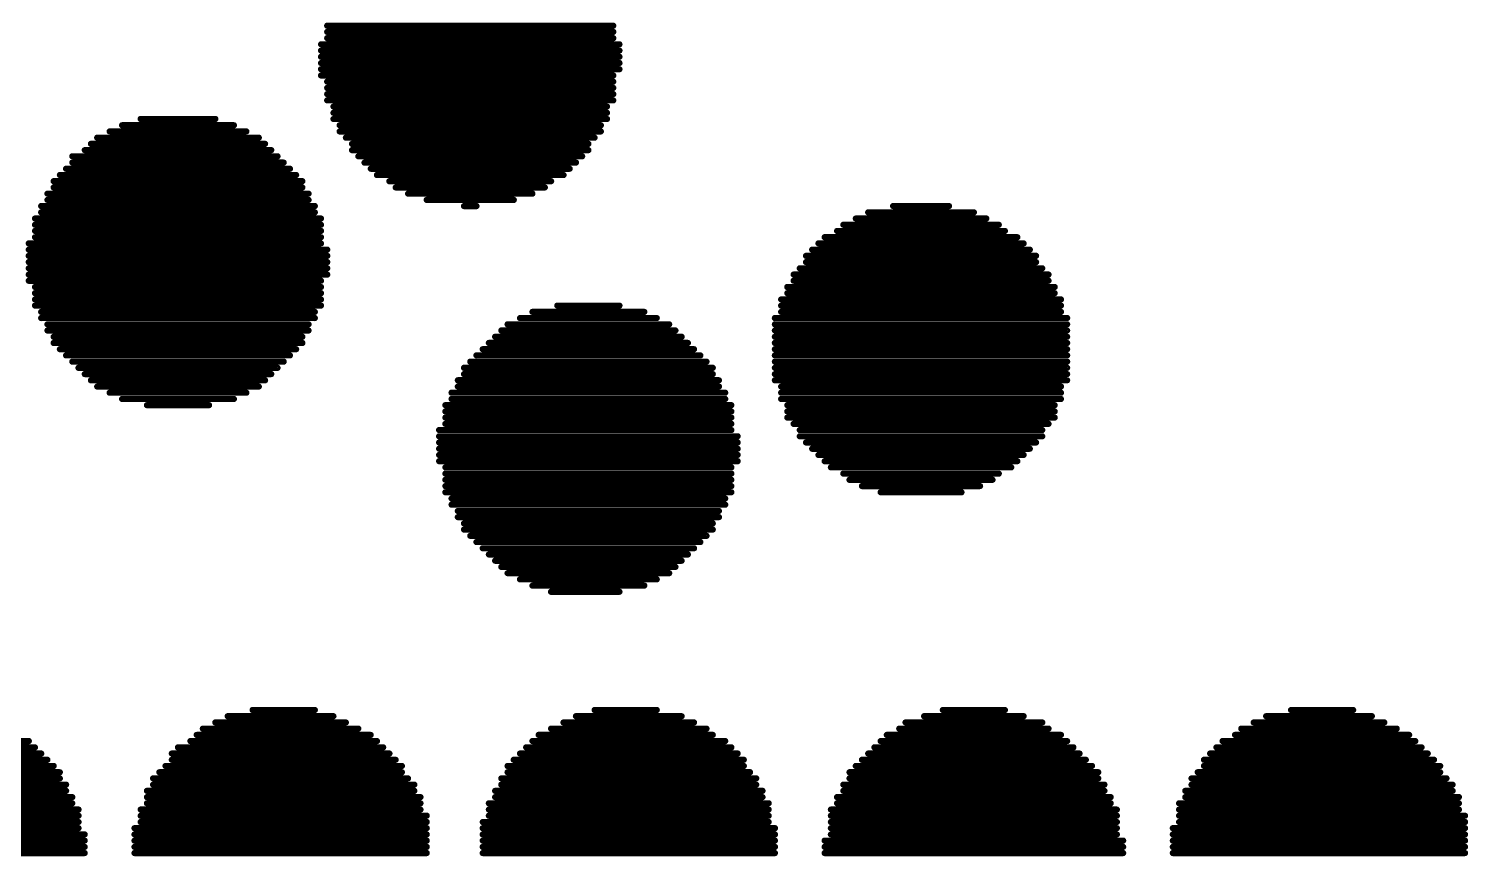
# Model space of a CAD drawing. Header units: millimetres. Extents: x 45 to 209, y 90 to 189.
# Drawn here: x 138.579 to 140.049, y 97.197 to 98.042 of the extents above; entities that cross this region are included whole.
import ezdxf

# ---------------------------------------------------------------- set-up
doc = ezdxf.new("R2010")
doc.units = ezdxf.units.MM
doc.layers.add('TopOverlay', color=2, linetype='Continuous')

# ---------------------------------------------------------------- blocks, each defined once
blk = doc.blocks.new('5394DE47_A0E8_4329_8464_7791B7C19310_63')
at = {"layer": 'TopOverlay', "const_width": 0.00635}
for points in [[(5.1641, 3.8896), (5.4562, 3.8896)], [(5.1641, 3.8833), (5.4562, 3.8833)], [(5.1577, 3.8706), (5.4625, 3.8706)], [(5.1577, 3.8642), (5.4625, 3.8642)], [(5.1641, 3.8769), (5.4562, 3.8769)], [(5.1577, 3.8579), (5.4625, 3.8579)], [(5.1577, 3.8515), (5.4625, 3.8515)], [(5.1577, 3.8452), (5.4625, 3.8452)], [(5.1577, 3.8388), (5.4562, 3.8388)], [(5.1641, 3.8325), (5.4562, 3.8325)], [(5.1641, 3.8261), (5.4562, 3.8261)], [(5.1641, 3.8198), (5.4562, 3.8198)], [(5.1641, 3.8134), (5.4562, 3.8134)], [(5.1704, 3.8071), (5.4498, 3.8071)], [(4.9736, 3.7944), (5.0498, 3.7944)], [(5.1704, 3.8007), (5.4498, 3.8007)], [(5.1704, 3.7944), (5.4498, 3.7944)], [(4.9291, 3.7753), (5.0942, 3.7753)], [(4.9418, 3.7817), (5.0815, 3.7817)], [(4.9545, 3.788), (5.0688, 3.788)], [(5.1768, 3.788), (5.4435, 3.788)], [(5.1768, 3.7817), (5.4435, 3.7817)], [(5.1831, 3.7753), (5.4371, 3.7753)], [(4.9164, 3.7626), (5.1069, 3.7626)], [(4.9228, 3.769), (5.1006, 3.769)], [(5.1895, 3.769), (5.4308, 3.769)], [(5.1895, 3.7626), (5.4308, 3.7626)], [(4.9037, 3.7563), (5.1133, 3.7563)], [(4.9037, 3.7499), (5.1196, 3.7499)], [(5.1958, 3.7563), (5.4244, 3.7563)], [(5.2022, 3.7499), (5.4181, 3.7499)], [(4.8847, 3.7309), (5.1387, 3.7309)], [(4.891, 3.7372), (5.1323, 3.7372)], [(4.8974, 3.7436), (5.126, 3.7436)], [(5.2085, 3.7436), (5.4117, 3.7436)], [(5.2149, 3.7372), (5.4054, 3.7372)], [(5.2276, 3.7309), (5.3927, 3.7309)], [(4.8783, 3.7182), (5.145, 3.7182)], [(4.8847, 3.7245), (5.1387, 3.7245)], [(5.2339, 3.7245), (5.3863, 3.7245)], [(5.2466, 3.7182), (5.3736, 3.7182)], [(4.872, 3.7055), (5.1514, 3.7055)], [(4.8783, 3.7118), (5.145, 3.7118)], [(5.2657, 3.7118), (5.3546, 3.7118)], [(5.3038, 3.7055), (5.3165, 3.7055)], [(5.7419, 3.7055), (5.7991, 3.7055)], [(4.8656, 3.6928), (5.1577, 3.6928)], [(4.872, 3.6991), (5.1514, 3.6991)], [(5.7038, 3.6928), (5.8372, 3.6928)], [(5.7165, 3.6991), (5.8245, 3.6991)], [(4.8656, 3.6864), (5.1577, 3.6864)], [(4.8656, 3.6801), (5.1577, 3.6801)], [(4.8656, 3.6737), (5.1577, 3.6737)], [(5.6721, 3.6737), (5.8689, 3.6737)], [(5.6848, 3.6801), (5.8562, 3.6801)], [(5.6911, 3.6864), (5.8499, 3.6864)], [(4.8593, 3.6674), (5.1577, 3.6674)], [(4.8593, 3.661), (5.1641, 3.661)], [(5.6594, 3.661), (5.8816, 3.661)], [(5.6657, 3.6674), (5.8753, 3.6674)], [(4.8593, 3.6547), (5.1641, 3.6547)], [(4.8593, 3.6483), (5.1641, 3.6483)], [(5.653, 3.6547), (5.888, 3.6547)], [(5.653, 3.6483), (5.888, 3.6483)], [(4.8593, 3.642), (5.1641, 3.642)], [(4.8593, 3.6356), (5.1641, 3.6356)], [(4.8593, 3.6293), (5.1577, 3.6293)], [(5.6403, 3.6356), (5.9007, 3.6356)], [(5.6403, 3.6293), (5.9007, 3.6293)], [(5.6467, 3.642), (5.8943, 3.642)], [(4.8656, 3.6229), (5.1577, 3.6229)], [(4.8656, 3.6166), (5.1577, 3.6166)], [(5.634, 3.6229), (5.907, 3.6229)], [(5.634, 3.6166), (5.907, 3.6166)], [(4.8656, 3.6102), (5.1577, 3.6102)], [(4.8656, 3.6039), (5.1577, 3.6039)], [(5.399, 3.6039), (5.4625, 3.6039)], [(5.6276, 3.6102), (5.9134, 3.6102)], [(5.6276, 3.6039), (5.9134, 3.6039)], [(4.872, 3.5975), (5.1514, 3.5975)], [(4.872, 3.5912), (5.1514, 3.5912)], [(4.8783, 3.5848), (5.145, 3.5848)], [(5.3482, 3.5848), (5.5133, 3.5848)], [(5.3609, 3.5912), (5.5006, 3.5912)], [(5.3736, 3.5975), (5.4879, 3.5975)], [(5.6213, 3.5912), (5.9197, 3.5912)], [(5.6213, 3.5848), (5.9197, 3.5848)], [(5.6276, 3.5975), (5.9134, 3.5975)], [(4.8783, 3.5785), (5.145, 3.5785)], [(4.8847, 3.5721), (5.1387, 3.5721)], [(5.3355, 3.5721), (5.526, 3.5721)], [(5.3419, 3.5785), (5.5197, 3.5785)], [(5.6213, 3.5785), (5.9197, 3.5785)], [(5.6213, 3.5721), (5.9197, 3.5721)], [(4.8847, 3.5658), (5.1387, 3.5658)], [(4.891, 3.5594), (5.1323, 3.5594)], [(5.3228, 3.5594), (5.5387, 3.5594)], [(5.3292, 3.5658), (5.5324, 3.5658)], [(5.6213, 3.5658), (5.9197, 3.5658)], [(5.6213, 3.5594), (5.9197, 3.5594)], [(4.8974, 3.5531), (5.126, 3.5531)], [(4.9037, 3.5467), (5.1196, 3.5467)], [(4.9101, 3.5404), (5.1133, 3.5404)], [(5.3038, 3.5404), (5.5578, 3.5404)], [(5.3101, 3.5467), (5.5514, 3.5467)], [(5.3165, 3.5531), (5.5451, 3.5531)], [(5.6213, 3.5531), (5.9197, 3.5531)], [(5.6213, 3.5467), (5.9197, 3.5467)], [(5.6213, 3.5404), (5.9197, 3.5404)], [(4.9164, 3.534), (5.1069, 3.534)], [(4.9228, 3.5277), (5.1006, 3.5277)], [(5.2974, 3.5277), (5.5641, 3.5277)], [(5.3038, 3.534), (5.5578, 3.534)], [(5.6213, 3.534), (5.9197, 3.534)], [(5.6213, 3.5277), (5.9197, 3.5277)], [(4.9291, 3.5213), (5.0942, 3.5213)], [(4.9418, 3.515), (5.0815, 3.515)], [(5.2911, 3.515), (5.5705, 3.515)], [(5.2974, 3.5213), (5.5641, 3.5213)], [(5.6276, 3.5213), (5.9134, 3.5213)], [(5.6276, 3.515), (5.9134, 3.515)], [(4.9545, 3.5086), (5.0688, 3.5086)], [(4.9799, 3.5023), (5.0434, 3.5023)], [(5.2847, 3.5023), (5.5768, 3.5023)], [(5.2847, 3.4959), (5.5768, 3.4959)], [(5.2911, 3.5086), (5.5705, 3.5086)], [(5.6276, 3.5086), (5.9134, 3.5086)], [(5.634, 3.5023), (5.907, 3.5023)], [(5.634, 3.4959), (5.907, 3.4959)], [(5.2847, 3.4896), (5.5768, 3.4896)], [(5.2847, 3.4832), (5.5768, 3.4832)], [(5.634, 3.4896), (5.907, 3.4896)], [(5.6403, 3.4832), (5.9007, 3.4832)], [(5.2784, 3.4769), (5.5768, 3.4769)], [(5.2784, 3.4705), (5.5832, 3.4705)], [(5.6467, 3.4769), (5.8943, 3.4769)], [(5.6467, 3.4705), (5.8943, 3.4705)], [(5.2784, 3.4642), (5.5832, 3.4642)], [(5.2784, 3.4578), (5.5832, 3.4578)], [(5.2784, 3.4515), (5.5832, 3.4515)], [(5.653, 3.4642), (5.888, 3.4642)], [(5.6594, 3.4578), (5.8816, 3.4578)], [(5.6657, 3.4515), (5.8753, 3.4515)], [(5.2784, 3.4451), (5.5832, 3.4451)], [(5.2847, 3.4388), (5.5768, 3.4388)], [(5.6721, 3.4451), (5.8689, 3.4451)], [(5.6784, 3.4388), (5.8626, 3.4388)], [(5.2847, 3.4324), (5.5768, 3.4324)], [(5.2847, 3.4261), (5.5768, 3.4261)], [(5.6911, 3.4324), (5.8499, 3.4324)], [(5.6975, 3.4261), (5.8435, 3.4261)], [(5.2847, 3.4197), (5.5768, 3.4197)], [(5.2847, 3.4134), (5.5768, 3.4134)], [(5.7102, 3.4197), (5.8308, 3.4197)], [(5.7292, 3.4134), (5.8118, 3.4134)], [(5.2911, 3.407), (5.5705, 3.407)], [(5.2911, 3.4007), (5.5705, 3.4007)], [(5.2974, 3.3943), (5.5641, 3.3943)], [(5.2974, 3.388), (5.5641, 3.388)], [(5.3038, 3.3816), (5.5578, 3.3816)], [(5.3038, 3.3753), (5.5578, 3.3753)], [(5.3101, 3.3689), (5.5514, 3.3689)], [(5.3165, 3.3626), (5.5451, 3.3626)], [(5.3228, 3.3562), (5.5387, 3.3562)], [(5.3292, 3.3499), (5.5324, 3.3499)], [(5.3355, 3.3435), (5.526, 3.3435)], [(5.3419, 3.3372), (5.5197, 3.3372)], [(5.3482, 3.3308), (5.5133, 3.3308)], [(5.3609, 3.3245), (5.5006, 3.3245)], [(5.3736, 3.3181), (5.4879, 3.3181)], [(5.3927, 3.3118), (5.4625, 3.3118)], [(5.0879, 3.1911), (5.1514, 3.1911)], [(5.4371, 3.1911), (5.5006, 3.1911)], [(5.7927, 3.1911), (5.8562, 3.1911)], [(6.1483, 3.1911), (6.2118, 3.1911)], [(5.0498, 3.1784), (5.1831, 3.1784)], [(5.0625, 3.1848), (5.1704, 3.1848)], [(5.4054, 3.1784), (5.5387, 3.1784)], [(5.4181, 3.1848), (5.526, 3.1848)], [(5.7546, 3.1784), (5.8943, 3.1784)], [(5.7737, 3.1848), (5.8753, 3.1848)], [(6.1102, 3.1784), (6.2436, 3.1784)], [(6.1229, 3.1848), (6.2309, 3.1848)], [(4.6688, 3.1594), (4.8593, 3.1594)], [(5.0244, 3.1594), (5.2149, 3.1594)], [(5.0307, 3.1657), (5.2085, 3.1657)], [(5.0371, 3.1721), (5.1958, 3.1721)], [(5.3736, 3.1594), (5.5705, 3.1594)], [(5.38, 3.1657), (5.5578, 3.1657)], [(5.3927, 3.1721), (5.5514, 3.1721)], [(5.7292, 3.1594), (5.9197, 3.1594)], [(5.7356, 3.1657), (5.9134, 3.1657)], [(5.7483, 3.1721), (5.9007, 3.1721)], [(6.0785, 3.1594), (6.2753, 3.1594)], [(6.0912, 3.1657), (6.269, 3.1657)], [(6.0975, 3.1721), (6.2563, 3.1721)], [(4.6561, 3.1467), (4.872, 3.1467)], [(4.6624, 3.153), (4.8656, 3.153)], [(5.0053, 3.1467), (5.2276, 3.1467)], [(5.0117, 3.153), (5.2212, 3.153)], [(5.3609, 3.1467), (5.5832, 3.1467)], [(5.3673, 3.153), (5.5768, 3.153)], [(5.7165, 3.1467), (5.9324, 3.1467)], [(5.7229, 3.153), (5.9261, 3.153)], [(6.0658, 3.1467), (6.288, 3.1467)], [(6.0721, 3.153), (6.2817, 3.153)], [(4.6434, 3.134), (4.8847, 3.134)], [(4.6497, 3.1403), (4.8783, 3.1403)], [(4.999, 3.134), (5.2403, 3.134)], [(5.0053, 3.1403), (5.2339, 3.1403)], [(5.3482, 3.134), (5.5895, 3.134)], [(5.3546, 3.1403), (5.5895, 3.1403)], [(5.7038, 3.134), (5.9451, 3.134)], [(5.7102, 3.1403), (5.9388, 3.1403)], [(6.0594, 3.1403), (6.2944, 3.1403)], [(6.0594, 3.134), (6.3007, 3.134)], [(4.6307, 3.1149), (4.8974, 3.1149)], [(4.637, 3.1276), (4.891, 3.1276)], [(4.637, 3.1213), (4.891, 3.1213)], [(4.9863, 3.1213), (5.2466, 3.1213)], [(4.9863, 3.1149), (5.253, 3.1149)], [(4.9926, 3.1276), (5.2403, 3.1276)], [(5.3419, 3.1213), (5.6022, 3.1213)], [(5.3419, 3.1149), (5.6022, 3.1149)], [(5.3482, 3.1276), (5.5959, 3.1276)], [(5.6911, 3.1149), (5.9578, 3.1149)], [(5.6975, 3.1276), (5.9515, 3.1276)], [(5.6975, 3.1213), (5.9515, 3.1213)], [(6.0467, 3.1213), (6.3071, 3.1213)], [(6.0467, 3.1149), (6.3134, 3.1149)], [(6.0531, 3.1276), (6.3007, 3.1276)], [(4.6243, 3.1022), (4.9037, 3.1022)], [(4.6307, 3.1086), (4.8974, 3.1086)], [(4.9799, 3.1086), (5.253, 3.1086)], [(4.9799, 3.1022), (5.2593, 3.1022)], [(5.3355, 3.1086), (5.6086, 3.1086)], [(5.3355, 3.1022), (5.6086, 3.1022)], [(5.6848, 3.1022), (5.9642, 3.1022)], [(5.6911, 3.1086), (5.9578, 3.1086)], [(6.0404, 3.1086), (6.3134, 3.1086)], [(6.0404, 3.1022), (6.3198, 3.1022)], [(4.6243, 3.0959), (4.9037, 3.0959)], [(4.6243, 3.0895), (4.9101, 3.0895)], [(4.9736, 3.0895), (5.2593, 3.0895)], [(4.9799, 3.0959), (5.2593, 3.0959)], [(5.3292, 3.0959), (5.6149, 3.0959)], [(5.3292, 3.0895), (5.6149, 3.0895)], [(5.6784, 3.0895), (5.9705, 3.0895)], [(5.6848, 3.0959), (5.9642, 3.0959)], [(6.034, 3.0959), (6.3198, 3.0959)], [(6.034, 3.0895), (6.3198, 3.0895)], [(4.618, 3.0832), (4.9101, 3.0832)], [(4.618, 3.0768), (4.9101, 3.0768)], [(4.618, 3.0705), (4.9101, 3.0705)], [(4.9672, 3.0705), (5.2657, 3.0705)], [(4.9736, 3.0832), (5.2657, 3.0832)], [(4.9736, 3.0768), (5.2657, 3.0768)], [(5.3228, 3.0768), (5.6149, 3.0768)], [(5.3228, 3.0705), (5.6213, 3.0705)], [(5.3292, 3.0832), (5.6149, 3.0832)], [(5.6784, 3.0832), (5.9705, 3.0832)], [(5.6784, 3.0768), (5.9705, 3.0768)], [(5.6784, 3.0705), (5.9705, 3.0705)], [(6.0277, 3.0705), (6.3261, 3.0705)], [(6.034, 3.0832), (6.3261, 3.0832)], [(6.034, 3.0768), (6.3261, 3.0768)], [(4.618, 3.0641), (4.9164, 3.0641)], [(4.618, 3.0578), (4.9164, 3.0578)], [(4.9672, 3.0641), (5.2657, 3.0641)], [(4.9672, 3.0578), (5.2657, 3.0578)], [(5.3228, 3.0641), (5.6213, 3.0641)], [(5.3228, 3.0578), (5.6213, 3.0578)], [(5.6721, 3.0578), (5.9769, 3.0578)], [(5.6784, 3.0641), (5.9705, 3.0641)], [(6.0277, 3.0641), (6.3261, 3.0641)], [(6.0277, 3.0578), (6.3261, 3.0578)], [(4.6116, 3.0514), (4.9164, 3.0514)], [(4.6116, 3.0451), (4.9164, 3.0451)], [(4.9672, 3.0514), (5.2657, 3.0514)], [(4.9672, 3.0451), (5.2657, 3.0451)], [(5.3228, 3.0514), (5.6213, 3.0514)], [(5.3228, 3.0451), (5.6213, 3.0451)], [(5.6721, 3.0514), (5.9769, 3.0514)], [(5.6721, 3.0451), (5.9769, 3.0451)], [(6.0277, 3.0514), (6.3261, 3.0514)], [(6.0277, 3.0451), (6.3261, 3.0451)]]:
    blk.add_lwpolyline(points, dxfattribs=at)
at = {"layer": 'TopOverlay', "const_width": 0.00317}
for points in [[(5.1625, 3.8896, 1), (5.1657, 3.8896, 1)], [(5.1625, 3.8833, 1), (5.1657, 3.8833, 1)], [(5.4546, 3.8896, 1), (5.4578, 3.8896, 1)], [(5.4546, 3.8833, 1), (5.4578, 3.8833, 1)], [(5.1562, 3.8706, 1), (5.1593, 3.8706, 1)], [(5.1562, 3.8642, 1), (5.1593, 3.8642, 1)], [(5.1625, 3.8769, 1), (5.1657, 3.8769, 1)], [(5.4546, 3.8769, 1), (5.4578, 3.8769, 1)], [(5.461, 3.8706, 1), (5.4641, 3.8706, 1)], [(5.461, 3.8642, 1), (5.4641, 3.8642, 1)], [(5.1562, 3.8579, 1), (5.1593, 3.8579, 1)], [(5.1562, 3.8515, 1), (5.1593, 3.8515, 1)], [(5.461, 3.8579, 1), (5.4641, 3.8579, 1)], [(5.461, 3.8515, 1), (5.4641, 3.8515, 1)], [(5.1562, 3.8452, 1), (5.1593, 3.8452, 1)], [(5.1562, 3.8388, 1), (5.1593, 3.8388, 1)], [(5.4546, 3.8388, 1), (5.4578, 3.8388, 1)], [(5.461, 3.8452, 1), (5.4641, 3.8452, 1)], [(5.1625, 3.8325, 1), (5.1657, 3.8325, 1)], [(5.1625, 3.8261, 1), (5.1657, 3.8261, 1)], [(5.1625, 3.8198, 1), (5.1657, 3.8198, 1)], [(5.4546, 3.8325, 1), (5.4578, 3.8325, 1)], [(5.4546, 3.8261, 1), (5.4578, 3.8261, 1)], [(5.4546, 3.8198, 1), (5.4578, 3.8198, 1)], [(5.1625, 3.8134, 1), (5.1657, 3.8134, 1)], [(5.1689, 3.8071, 1), (5.172, 3.8071, 1)], [(5.4483, 3.8071, 1), (5.4514, 3.8071, 1)], [(5.4546, 3.8134, 1), (5.4578, 3.8134, 1)], [(4.972, 3.7944, 1), (4.9752, 3.7944, 1)], [(5.0482, 3.7944, 1), (5.0514, 3.7944, 1)], [(5.1689, 3.8007, 1), (5.172, 3.8007, 1)], [(5.1689, 3.7944, 1), (5.172, 3.7944, 1)], [(5.4483, 3.8007, 1), (5.4514, 3.8007, 1)], [(5.4483, 3.7944, 1), (5.4514, 3.7944, 1)], [(4.9276, 3.7753, 1), (4.9307, 3.7753, 1)], [(4.9403, 3.7817, 1), (4.9434, 3.7817, 1)], [(4.953, 3.788, 1), (4.9561, 3.788, 1)], [(5.0673, 3.788, 1), (5.0704, 3.788, 1)], [(5.08, 3.7817, 1), (5.0831, 3.7817, 1)], [(5.0927, 3.7753, 1), (5.0958, 3.7753, 1)], [(5.1752, 3.788, 1), (5.1784, 3.788, 1)], [(5.1752, 3.7817, 1), (5.1784, 3.7817, 1)], [(5.1816, 3.7753, 1), (5.1847, 3.7753, 1)], [(5.4356, 3.7753, 1), (5.4387, 3.7753, 1)], [(5.4419, 3.788, 1), (5.4451, 3.788, 1)], [(5.4419, 3.7817, 1), (5.4451, 3.7817, 1)], [(4.9149, 3.7626, 1), (4.918, 3.7626, 1)], [(4.9212, 3.769, 1), (4.9244, 3.769, 1)], [(5.099, 3.769, 1), (5.1022, 3.769, 1)], [(5.1054, 3.7626, 1), (5.1085, 3.7626, 1)], [(5.1879, 3.769, 1), (5.1911, 3.769, 1)], [(5.1879, 3.7626, 1), (5.1911, 3.7626, 1)], [(5.4292, 3.769, 1), (5.4324, 3.769, 1)], [(5.4292, 3.7626, 1), (5.4324, 3.7626, 1)], [(4.9022, 3.7563, 1), (4.9053, 3.7563, 1)], [(4.9022, 3.7499, 1), (4.9053, 3.7499, 1)], [(5.1117, 3.7563, 1), (5.1149, 3.7563, 1)], [(5.1181, 3.7499, 1), (5.1212, 3.7499, 1)], [(5.1943, 3.7563, 1), (5.1974, 3.7563, 1)], [(5.2006, 3.7499, 1), (5.2038, 3.7499, 1)], [(5.4165, 3.7499, 1), (5.4197, 3.7499, 1)], [(5.4229, 3.7563, 1), (5.426, 3.7563, 1)], [(4.8831, 3.7309, 1), (4.8863, 3.7309, 1)], [(4.8895, 3.7372, 1), (4.8926, 3.7372, 1)], [(4.8958, 3.7436, 1), (4.899, 3.7436, 1)], [(5.1244, 3.7436, 1), (5.1276, 3.7436, 1)], [(5.1308, 3.7372, 1), (5.1339, 3.7372, 1)], [(5.1371, 3.7309, 1), (5.1403, 3.7309, 1)], [(5.207, 3.7436, 1), (5.2101, 3.7436, 1)], [(5.2133, 3.7372, 1), (5.2165, 3.7372, 1)], [(5.226, 3.7309, 1), (5.2292, 3.7309, 1)], [(5.3911, 3.7309, 1), (5.3943, 3.7309, 1)], [(5.4038, 3.7372, 1), (5.407, 3.7372, 1)], [(5.4102, 3.7436, 1), (5.4133, 3.7436, 1)], [(4.8768, 3.7182, 1), (4.8799, 3.7182, 1)], [(4.8831, 3.7245, 1), (4.8863, 3.7245, 1)], [(5.1371, 3.7245, 1), (5.1403, 3.7245, 1)], [(5.1435, 3.7182, 1), (5.1466, 3.7182, 1)], [(5.2324, 3.7245, 1), (5.2355, 3.7245, 1)], [(5.2451, 3.7182, 1), (5.2482, 3.7182, 1)], [(5.3721, 3.7182, 1), (5.3752, 3.7182, 1)], [(5.3848, 3.7245, 1), (5.3879, 3.7245, 1)], [(4.8704, 3.7055, 1), (4.8736, 3.7055, 1)], [(4.8768, 3.7118, 1), (4.8799, 3.7118, 1)], [(5.1435, 3.7118, 1), (5.1466, 3.7118, 1)], [(5.1498, 3.7055, 1), (5.153, 3.7055, 1)], [(5.2641, 3.7118, 1), (5.2673, 3.7118, 1)], [(5.3022, 3.7055, 1), (5.3054, 3.7055, 1)], [(5.3149, 3.7055, 1), (5.3181, 3.7055, 1)], [(5.353, 3.7118, 1), (5.3562, 3.7118, 1)], [(5.7404, 3.7055, 1), (5.7435, 3.7055, 1)], [(5.7975, 3.7055, 1), (5.8007, 3.7055, 1)], [(4.8641, 3.6928, 1), (4.8672, 3.6928, 1)], [(4.8704, 3.6991, 1), (4.8736, 3.6991, 1)], [(5.1498, 3.6991, 1), (5.153, 3.6991, 1)], [(5.1562, 3.6928, 1), (5.1593, 3.6928, 1)], [(5.7023, 3.6928, 1), (5.7054, 3.6928, 1)], [(5.715, 3.6991, 1), (5.7181, 3.6991, 1)], [(5.8229, 3.6991, 1), (5.8261, 3.6991, 1)], [(5.8356, 3.6928, 1), (5.8388, 3.6928, 1)], [(4.8641, 3.6864, 1), (4.8672, 3.6864, 1)], [(4.8641, 3.6801, 1), (4.8672, 3.6801, 1)], [(4.8641, 3.6737, 1), (4.8672, 3.6737, 1)], [(5.1562, 3.6864, 1), (5.1593, 3.6864, 1)], [(5.1562, 3.6801, 1), (5.1593, 3.6801, 1)], [(5.1562, 3.6737, 1), (5.1593, 3.6737, 1)], [(5.6705, 3.6737, 1), (5.6737, 3.6737, 1)], [(5.6832, 3.6801, 1), (5.6864, 3.6801, 1)], [(5.6896, 3.6864, 1), (5.6927, 3.6864, 1)], [(5.8483, 3.6864, 1), (5.8515, 3.6864, 1)], [(5.8547, 3.6801, 1), (5.8578, 3.6801, 1)], [(5.8674, 3.6737, 1), (5.8705, 3.6737, 1)], [(4.8577, 3.6674, 1), (4.8609, 3.6674, 1)], [(4.8577, 3.661, 1), (4.8609, 3.661, 1)], [(5.1562, 3.6674, 1), (5.1593, 3.6674, 1)], [(5.1625, 3.661, 1), (5.1657, 3.661, 1)], [(5.6578, 3.661, 1), (5.661, 3.661, 1)], [(5.6642, 3.6674, 1), (5.6673, 3.6674, 1)], [(5.8737, 3.6674, 1), (5.8769, 3.6674, 1)], [(5.8801, 3.661, 1), (5.8832, 3.661, 1)], [(4.8577, 3.6547, 1), (4.8609, 3.6547, 1)], [(4.8577, 3.6483, 1), (4.8609, 3.6483, 1)], [(5.1625, 3.6547, 1), (5.1657, 3.6547, 1)], [(5.1625, 3.6483, 1), (5.1657, 3.6483, 1)], [(5.6515, 3.6547, 1), (5.6546, 3.6547, 1)], [(5.6515, 3.6483, 1), (5.6546, 3.6483, 1)], [(5.8864, 3.6547, 1), (5.8896, 3.6547, 1)], [(5.8864, 3.6483, 1), (5.8896, 3.6483, 1)], [(4.8577, 3.642, 1), (4.8609, 3.642, 1)], [(4.8577, 3.6356, 1), (4.8609, 3.6356, 1)], [(4.8577, 3.6293, 1), (4.8609, 3.6293, 1)], [(5.1562, 3.6293, 1), (5.1593, 3.6293, 1)], [(5.1625, 3.642, 1), (5.1657, 3.642, 1)], [(5.1625, 3.6356, 1), (5.1657, 3.6356, 1)], [(5.6388, 3.6356, 1), (5.6419, 3.6356, 1)], [(5.6388, 3.6293, 1), (5.6419, 3.6293, 1)], [(5.6451, 3.642, 1), (5.6483, 3.642, 1)], [(5.8928, 3.642, 1), (5.8959, 3.642, 1)], [(5.8991, 3.6356, 1), (5.9023, 3.6356, 1)], [(5.8991, 3.6293, 1), (5.9023, 3.6293, 1)], [(4.8641, 3.6229, 1), (4.8672, 3.6229, 1)], [(4.8641, 3.6166, 1), (4.8672, 3.6166, 1)], [(5.1562, 3.6229, 1), (5.1593, 3.6229, 1)], [(5.1562, 3.6166, 1), (5.1593, 3.6166, 1)], [(5.6324, 3.6229, 1), (5.6356, 3.6229, 1)], [(5.6324, 3.6166, 1), (5.6356, 3.6166, 1)], [(5.9055, 3.6229, 1), (5.9086, 3.6229, 1)], [(5.9055, 3.6166, 1), (5.9086, 3.6166, 1)], [(4.8641, 3.6102, 1), (4.8672, 3.6102, 1)], [(4.8641, 3.6039, 1), (4.8672, 3.6039, 1)], [(5.1562, 3.6102, 1), (5.1593, 3.6102, 1)], [(5.1562, 3.6039, 1), (5.1593, 3.6039, 1)], [(5.3975, 3.6039, 1), (5.4006, 3.6039, 1)], [(5.461, 3.6039, 1), (5.4641, 3.6039, 1)], [(5.6261, 3.6102, 1), (5.6292, 3.6102, 1)], [(5.6261, 3.6039, 1), (5.6292, 3.6039, 1)], [(5.9118, 3.6102, 1), (5.915, 3.6102, 1)], [(5.9118, 3.6039, 1), (5.915, 3.6039, 1)], [(4.8704, 3.5975, 1), (4.8736, 3.5975, 1)], [(4.8704, 3.5912, 1), (4.8736, 3.5912, 1)], [(4.8768, 3.5848, 1), (4.8799, 3.5848, 1)], [(5.1435, 3.5848, 1), (5.1466, 3.5848, 1)], [(5.1498, 3.5975, 1), (5.153, 3.5975, 1)], [(5.1498, 3.5912, 1), (5.153, 3.5912, 1)], [(5.3467, 3.5848, 1), (5.3498, 3.5848, 1)], [(5.3594, 3.5912, 1), (5.3625, 3.5912, 1)], [(5.3721, 3.5975, 1), (5.3752, 3.5975, 1)], [(5.4864, 3.5975, 1), (5.4895, 3.5975, 1)], [(5.4991, 3.5912, 1), (5.5022, 3.5912, 1)], [(5.5118, 3.5848, 1), (5.5149, 3.5848, 1)], [(5.6197, 3.5912, 1), (5.6229, 3.5912, 1)], [(5.6197, 3.5848, 1), (5.6229, 3.5848, 1)], [(5.6261, 3.5975, 1), (5.6292, 3.5975, 1)], [(5.9118, 3.5975, 1), (5.915, 3.5975, 1)], [(5.9182, 3.5912, 1), (5.9213, 3.5912, 1)], [(5.9182, 3.5848, 1), (5.9213, 3.5848, 1)], [(4.8768, 3.5785, 1), (4.8799, 3.5785, 1)], [(4.8831, 3.5721, 1), (4.8863, 3.5721, 1)], [(5.1371, 3.5721, 1), (5.1403, 3.5721, 1)], [(5.1435, 3.5785, 1), (5.1466, 3.5785, 1)], [(5.334, 3.5721, 1), (5.3371, 3.5721, 1)], [(5.3403, 3.5785, 1), (5.3435, 3.5785, 1)], [(5.5181, 3.5785, 1), (5.5213, 3.5785, 1)], [(5.5245, 3.5721, 1), (5.5276, 3.5721, 1)], [(5.6197, 3.5785, 1), (5.6229, 3.5785, 1)], [(5.6197, 3.5721, 1), (5.6229, 3.5721, 1)], [(5.9182, 3.5785, 1), (5.9213, 3.5785, 1)], [(5.9182, 3.5721, 1), (5.9213, 3.5721, 1)], [(4.8831, 3.5658, 1), (4.8863, 3.5658, 1)], [(4.8895, 3.5594, 1), (4.8926, 3.5594, 1)], [(5.1308, 3.5594, 1), (5.1339, 3.5594, 1)], [(5.1371, 3.5658, 1), (5.1403, 3.5658, 1)], [(5.3213, 3.5594, 1), (5.3244, 3.5594, 1)], [(5.3276, 3.5658, 1), (5.3308, 3.5658, 1)], [(5.5308, 3.5658, 1), (5.534, 3.5658, 1)], [(5.5372, 3.5594, 1), (5.5403, 3.5594, 1)], [(5.6197, 3.5658, 1), (5.6229, 3.5658, 1)], [(5.6197, 3.5594, 1), (5.6229, 3.5594, 1)], [(5.9182, 3.5658, 1), (5.9213, 3.5658, 1)], [(5.9182, 3.5594, 1), (5.9213, 3.5594, 1)], [(4.8958, 3.5531, 1), (4.899, 3.5531, 1)], [(4.9022, 3.5467, 1), (4.9053, 3.5467, 1)], [(4.9085, 3.5404, 1), (4.9117, 3.5404, 1)], [(5.1117, 3.5404, 1), (5.1149, 3.5404, 1)], [(5.1181, 3.5467, 1), (5.1212, 3.5467, 1)], [(5.1244, 3.5531, 1), (5.1276, 3.5531, 1)], [(5.3022, 3.5404, 1), (5.3054, 3.5404, 1)], [(5.3086, 3.5467, 1), (5.3117, 3.5467, 1)], [(5.3149, 3.5531, 1), (5.3181, 3.5531, 1)], [(5.5435, 3.5531, 1), (5.5467, 3.5531, 1)], [(5.5499, 3.5467, 1), (5.553, 3.5467, 1)], [(5.5562, 3.5404, 1), (5.5594, 3.5404, 1)], [(5.6197, 3.5531, 1), (5.6229, 3.5531, 1)], [(5.6197, 3.5467, 1), (5.6229, 3.5467, 1)], [(5.6197, 3.5404, 1), (5.6229, 3.5404, 1)], [(5.9182, 3.5531, 1), (5.9213, 3.5531, 1)], [(5.9182, 3.5467, 1), (5.9213, 3.5467, 1)], [(5.9182, 3.5404, 1), (5.9213, 3.5404, 1)], [(4.9149, 3.534, 1), (4.918, 3.534, 1)], [(4.9212, 3.5277, 1), (4.9244, 3.5277, 1)], [(5.099, 3.5277, 1), (5.1022, 3.5277, 1)], [(5.1054, 3.534, 1), (5.1085, 3.534, 1)], [(5.2959, 3.5277, 1), (5.299, 3.5277, 1)], [(5.3022, 3.534, 1), (5.3054, 3.534, 1)], [(5.5562, 3.534, 1), (5.5594, 3.534, 1)], [(5.5626, 3.5277, 1), (5.5657, 3.5277, 1)], [(5.6197, 3.534, 1), (5.6229, 3.534, 1)], [(5.6197, 3.5277, 1), (5.6229, 3.5277, 1)], [(5.9182, 3.534, 1), (5.9213, 3.534, 1)], [(5.9182, 3.5277, 1), (5.9213, 3.5277, 1)], [(4.9276, 3.5213, 1), (4.9307, 3.5213, 1)], [(4.9403, 3.515, 1), (4.9434, 3.515, 1)], [(5.08, 3.515, 1), (5.0831, 3.515, 1)], [(5.0927, 3.5213, 1), (5.0958, 3.5213, 1)], [(5.2895, 3.515, 1), (5.2927, 3.515, 1)], [(5.2959, 3.5213, 1), (5.299, 3.5213, 1)], [(5.5626, 3.5213, 1), (5.5657, 3.5213, 1)], [(5.5689, 3.515, 1), (5.5721, 3.515, 1)], [(5.6261, 3.5213, 1), (5.6292, 3.5213, 1)], [(5.6261, 3.515, 1), (5.6292, 3.515, 1)], [(5.9118, 3.5213, 1), (5.915, 3.5213, 1)], [(5.9118, 3.515, 1), (5.915, 3.515, 1)], [(4.953, 3.5086, 1), (4.9561, 3.5086, 1)], [(4.9784, 3.5023, 1), (4.9815, 3.5023, 1)], [(5.0419, 3.5023, 1), (5.045, 3.5023, 1)], [(5.0673, 3.5086, 1), (5.0704, 3.5086, 1)], [(5.2832, 3.5023, 1), (5.2863, 3.5023, 1)], [(5.2832, 3.4959, 1), (5.2863, 3.4959, 1)], [(5.2895, 3.5086, 1), (5.2927, 3.5086, 1)], [(5.5689, 3.5086, 1), (5.5721, 3.5086, 1)], [(5.5753, 3.5023, 1), (5.5784, 3.5023, 1)], [(5.5753, 3.4959, 1), (5.5784, 3.4959, 1)], [(5.6261, 3.5086, 1), (5.6292, 3.5086, 1)], [(5.6324, 3.5023, 1), (5.6356, 3.5023, 1)], [(5.6324, 3.4959, 1), (5.6356, 3.4959, 1)], [(5.9055, 3.5023, 1), (5.9086, 3.5023, 1)], [(5.9055, 3.4959, 1), (5.9086, 3.4959, 1)], [(5.9118, 3.5086, 1), (5.915, 3.5086, 1)], [(5.2832, 3.4896, 1), (5.2863, 3.4896, 1)], [(5.2832, 3.4832, 1), (5.2863, 3.4832, 1)], [(5.5753, 3.4896, 1), (5.5784, 3.4896, 1)], [(5.5753, 3.4832, 1), (5.5784, 3.4832, 1)], [(5.6324, 3.4896, 1), (5.6356, 3.4896, 1)], [(5.6388, 3.4832, 1), (5.6419, 3.4832, 1)], [(5.8991, 3.4832, 1), (5.9023, 3.4832, 1)], [(5.9055, 3.4896, 1), (5.9086, 3.4896, 1)], [(5.2768, 3.4769, 1), (5.28, 3.4769, 1)], [(5.2768, 3.4705, 1), (5.28, 3.4705, 1)], [(5.5753, 3.4769, 1), (5.5784, 3.4769, 1)], [(5.5816, 3.4705, 1), (5.5848, 3.4705, 1)], [(5.6451, 3.4769, 1), (5.6483, 3.4769, 1)], [(5.6451, 3.4705, 1), (5.6483, 3.4705, 1)], [(5.8928, 3.4769, 1), (5.8959, 3.4769, 1)], [(5.8928, 3.4705, 1), (5.8959, 3.4705, 1)], [(5.2768, 3.4642, 1), (5.28, 3.4642, 1)], [(5.2768, 3.4578, 1), (5.28, 3.4578, 1)], [(5.2768, 3.4515, 1), (5.28, 3.4515, 1)], [(5.5816, 3.4642, 1), (5.5848, 3.4642, 1)], [(5.5816, 3.4578, 1), (5.5848, 3.4578, 1)], [(5.5816, 3.4515, 1), (5.5848, 3.4515, 1)], [(5.6515, 3.4642, 1), (5.6546, 3.4642, 1)], [(5.6578, 3.4578, 1), (5.661, 3.4578, 1)], [(5.6642, 3.4515, 1), (5.6673, 3.4515, 1)], [(5.8737, 3.4515, 1), (5.8769, 3.4515, 1)], [(5.8801, 3.4578, 1), (5.8832, 3.4578, 1)], [(5.8864, 3.4642, 1), (5.8896, 3.4642, 1)], [(5.2768, 3.4451, 1), (5.28, 3.4451, 1)], [(5.2832, 3.4388, 1), (5.2863, 3.4388, 1)], [(5.5753, 3.4388, 1), (5.5784, 3.4388, 1)], [(5.5816, 3.4451, 1), (5.5848, 3.4451, 1)], [(5.6705, 3.4451, 1), (5.6737, 3.4451, 1)], [(5.6769, 3.4388, 1), (5.68, 3.4388, 1)], [(5.861, 3.4388, 1), (5.8642, 3.4388, 1)], [(5.8674, 3.4451, 1), (5.8705, 3.4451, 1)], [(5.2832, 3.4324, 1), (5.2863, 3.4324, 1)], [(5.2832, 3.4261, 1), (5.2863, 3.4261, 1)], [(5.5753, 3.4324, 1), (5.5784, 3.4324, 1)], [(5.5753, 3.4261, 1), (5.5784, 3.4261, 1)], [(5.6896, 3.4324, 1), (5.6927, 3.4324, 1)], [(5.6959, 3.4261, 1), (5.6991, 3.4261, 1)], [(5.842, 3.4261, 1), (5.8451, 3.4261, 1)], [(5.8483, 3.4324, 1), (5.8515, 3.4324, 1)], [(5.2832, 3.4197, 1), (5.2863, 3.4197, 1)], [(5.2832, 3.4134, 1), (5.2863, 3.4134, 1)], [(5.5753, 3.4197, 1), (5.5784, 3.4197, 1)], [(5.5753, 3.4134, 1), (5.5784, 3.4134, 1)], [(5.7086, 3.4197, 1), (5.7118, 3.4197, 1)], [(5.7277, 3.4134, 1), (5.7308, 3.4134, 1)], [(5.8102, 3.4134, 1), (5.8134, 3.4134, 1)], [(5.8293, 3.4197, 1), (5.8324, 3.4197, 1)], [(5.2895, 3.407, 1), (5.2927, 3.407, 1)], [(5.2895, 3.4007, 1), (5.2927, 3.4007, 1)], [(5.2959, 3.3943, 1), (5.299, 3.3943, 1)], [(5.5626, 3.3943, 1), (5.5657, 3.3943, 1)], [(5.5689, 3.407, 1), (5.5721, 3.407, 1)], [(5.5689, 3.4007, 1), (5.5721, 3.4007, 1)], [(5.2959, 3.388, 1), (5.299, 3.388, 1)], [(5.3022, 3.3816, 1), (5.3054, 3.3816, 1)], [(5.5562, 3.3816, 1), (5.5594, 3.3816, 1)], [(5.5626, 3.388, 1), (5.5657, 3.388, 1)], [(5.3022, 3.3753, 1), (5.3054, 3.3753, 1)], [(5.3086, 3.3689, 1), (5.3117, 3.3689, 1)], [(5.5499, 3.3689, 1), (5.553, 3.3689, 1)], [(5.5562, 3.3753, 1), (5.5594, 3.3753, 1)], [(5.3149, 3.3626, 1), (5.3181, 3.3626, 1)], [(5.3213, 3.3562, 1), (5.3244, 3.3562, 1)], [(5.3276, 3.3499, 1), (5.3308, 3.3499, 1)], [(5.5308, 3.3499, 1), (5.534, 3.3499, 1)], [(5.5372, 3.3562, 1), (5.5403, 3.3562, 1)], [(5.5435, 3.3626, 1), (5.5467, 3.3626, 1)], [(5.334, 3.3435, 1), (5.3371, 3.3435, 1)], [(5.3403, 3.3372, 1), (5.3435, 3.3372, 1)], [(5.5181, 3.3372, 1), (5.5213, 3.3372, 1)], [(5.5245, 3.3435, 1), (5.5276, 3.3435, 1)], [(5.3467, 3.3308, 1), (5.3498, 3.3308, 1)], [(5.3594, 3.3245, 1), (5.3625, 3.3245, 1)], [(5.4991, 3.3245, 1), (5.5022, 3.3245, 1)], [(5.5118, 3.3308, 1), (5.5149, 3.3308, 1)], [(5.3721, 3.3181, 1), (5.3752, 3.3181, 1)], [(5.3911, 3.3118, 1), (5.3943, 3.3118, 1)], [(5.461, 3.3118, 1), (5.4641, 3.3118, 1)], [(5.4864, 3.3181, 1), (5.4895, 3.3181, 1)], [(5.0863, 3.1911, 1), (5.0895, 3.1911, 1)], [(5.1498, 3.1911, 1), (5.153, 3.1911, 1)], [(5.4356, 3.1911, 1), (5.4387, 3.1911, 1)], [(5.4991, 3.1911, 1), (5.5022, 3.1911, 1)], [(5.7912, 3.1911, 1), (5.7943, 3.1911, 1)], [(5.8547, 3.1911, 1), (5.8578, 3.1911, 1)], [(6.1468, 3.1911, 1), (6.1499, 3.1911, 1)], [(6.2103, 3.1911, 1), (6.2134, 3.1911, 1)], [(5.0482, 3.1784, 1), (5.0514, 3.1784, 1)], [(5.0609, 3.1848, 1), (5.0641, 3.1848, 1)], [(5.1689, 3.1848, 1), (5.172, 3.1848, 1)], [(5.1816, 3.1784, 1), (5.1847, 3.1784, 1)], [(5.4038, 3.1784, 1), (5.407, 3.1784, 1)], [(5.4165, 3.1848, 1), (5.4197, 3.1848, 1)], [(5.5245, 3.1848, 1), (5.5276, 3.1848, 1)], [(5.5372, 3.1784, 1), (5.5403, 3.1784, 1)], [(5.7531, 3.1784, 1), (5.7562, 3.1784, 1)], [(5.7721, 3.1848, 1), (5.7753, 3.1848, 1)], [(5.8737, 3.1848, 1), (5.8769, 3.1848, 1)], [(5.8928, 3.1784, 1), (5.8959, 3.1784, 1)], [(6.1087, 3.1784, 1), (6.1118, 3.1784, 1)], [(6.1214, 3.1848, 1), (6.1245, 3.1848, 1)], [(6.2293, 3.1848, 1), (6.2325, 3.1848, 1)], [(6.242, 3.1784, 1), (6.2452, 3.1784, 1)], [(4.8577, 3.1594, 1), (4.8609, 3.1594, 1)], [(5.0228, 3.1594, 1), (5.026, 3.1594, 1)], [(5.0292, 3.1657, 1), (5.0323, 3.1657, 1)], [(5.0355, 3.1721, 1), (5.0387, 3.1721, 1)], [(5.1943, 3.1721, 1), (5.1974, 3.1721, 1)], [(5.207, 3.1657, 1), (5.2101, 3.1657, 1)], [(5.2133, 3.1594, 1), (5.2165, 3.1594, 1)], [(5.3721, 3.1594, 1), (5.3752, 3.1594, 1)], [(5.3784, 3.1657, 1), (5.3816, 3.1657, 1)], [(5.3911, 3.1721, 1), (5.3943, 3.1721, 1)], [(5.5499, 3.1721, 1), (5.553, 3.1721, 1)], [(5.5562, 3.1657, 1), (5.5594, 3.1657, 1)], [(5.5689, 3.1594, 1), (5.5721, 3.1594, 1)], [(5.7277, 3.1594, 1), (5.7308, 3.1594, 1)], [(5.734, 3.1657, 1), (5.7372, 3.1657, 1)], [(5.7467, 3.1721, 1), (5.7499, 3.1721, 1)], [(5.8991, 3.1721, 1), (5.9023, 3.1721, 1)], [(5.9118, 3.1657, 1), (5.915, 3.1657, 1)], [(5.9182, 3.1594, 1), (5.9213, 3.1594, 1)], [(6.0769, 3.1594, 1), (6.0801, 3.1594, 1)], [(6.0896, 3.1657, 1), (6.0928, 3.1657, 1)], [(6.096, 3.1721, 1), (6.0991, 3.1721, 1)], [(6.2547, 3.1721, 1), (6.2579, 3.1721, 1)], [(6.2674, 3.1657, 1), (6.2706, 3.1657, 1)], [(6.2738, 3.1594, 1), (6.2769, 3.1594, 1)], [(4.8641, 3.153, 1), (4.8672, 3.153, 1)], [(4.8704, 3.1467, 1), (4.8736, 3.1467, 1)], [(5.0038, 3.1467, 1), (5.0069, 3.1467, 1)], [(5.0101, 3.153, 1), (5.0133, 3.153, 1)], [(5.2197, 3.153, 1), (5.2228, 3.153, 1)], [(5.226, 3.1467, 1), (5.2292, 3.1467, 1)], [(5.3594, 3.1467, 1), (5.3625, 3.1467, 1)], [(5.3657, 3.153, 1), (5.3689, 3.153, 1)], [(5.5753, 3.153, 1), (5.5784, 3.153, 1)], [(5.5816, 3.1467, 1), (5.5848, 3.1467, 1)], [(5.715, 3.1467, 1), (5.7181, 3.1467, 1)], [(5.7213, 3.153, 1), (5.7245, 3.153, 1)], [(5.9245, 3.153, 1), (5.9277, 3.153, 1)], [(5.9309, 3.1467, 1), (5.934, 3.1467, 1)], [(6.0642, 3.1467, 1), (6.0674, 3.1467, 1)], [(6.0706, 3.153, 1), (6.0737, 3.153, 1)], [(6.2801, 3.153, 1), (6.2833, 3.153, 1)], [(6.2865, 3.1467, 1), (6.2896, 3.1467, 1)], [(4.8768, 3.1403, 1), (4.8799, 3.1403, 1)], [(4.8831, 3.134, 1), (4.8863, 3.134, 1)], [(4.9974, 3.134, 1), (5.0006, 3.134, 1)], [(5.0038, 3.1403, 1), (5.0069, 3.1403, 1)], [(5.2324, 3.1403, 1), (5.2355, 3.1403, 1)], [(5.2387, 3.134, 1), (5.2419, 3.134, 1)], [(5.3467, 3.134, 1), (5.3498, 3.134, 1)], [(5.353, 3.1403, 1), (5.3562, 3.1403, 1)], [(5.588, 3.1403, 1), (5.5911, 3.1403, 1)], [(5.588, 3.134, 1), (5.5911, 3.134, 1)], [(5.7023, 3.134, 1), (5.7054, 3.134, 1)], [(5.7086, 3.1403, 1), (5.7118, 3.1403, 1)], [(5.9372, 3.1403, 1), (5.9404, 3.1403, 1)], [(5.9436, 3.134, 1), (5.9467, 3.134, 1)], [(6.0579, 3.1403, 1), (6.061, 3.1403, 1)], [(6.0579, 3.134, 1), (6.061, 3.134, 1)], [(6.2928, 3.1403, 1), (6.296, 3.1403, 1)], [(6.2992, 3.134, 1), (6.3023, 3.134, 1)], [(4.8895, 3.1276, 1), (4.8926, 3.1276, 1)], [(4.8895, 3.1213, 1), (4.8926, 3.1213, 1)], [(4.8958, 3.1149, 1), (4.899, 3.1149, 1)], [(4.9847, 3.1213, 1), (4.9879, 3.1213, 1)], [(4.9847, 3.1149, 1), (4.9879, 3.1149, 1)], [(4.9911, 3.1276, 1), (4.9942, 3.1276, 1)], [(5.2387, 3.1276, 1), (5.2419, 3.1276, 1)], [(5.2451, 3.1213, 1), (5.2482, 3.1213, 1)], [(5.2514, 3.1149, 1), (5.2546, 3.1149, 1)], [(5.3403, 3.1213, 1), (5.3435, 3.1213, 1)], [(5.3403, 3.1149, 1), (5.3435, 3.1149, 1)], [(5.3467, 3.1276, 1), (5.3498, 3.1276, 1)], [(5.5943, 3.1276, 1), (5.5975, 3.1276, 1)], [(5.6007, 3.1213, 1), (5.6038, 3.1213, 1)], [(5.6007, 3.1149, 1), (5.6038, 3.1149, 1)], [(5.6896, 3.1149, 1), (5.6927, 3.1149, 1)], [(5.6959, 3.1276, 1), (5.6991, 3.1276, 1)], [(5.6959, 3.1213, 1), (5.6991, 3.1213, 1)], [(5.9499, 3.1276, 1), (5.9531, 3.1276, 1)], [(5.9499, 3.1213, 1), (5.9531, 3.1213, 1)], [(5.9563, 3.1149, 1), (5.9594, 3.1149, 1)], [(6.0452, 3.1213, 1), (6.0483, 3.1213, 1)], [(6.0452, 3.1149, 1), (6.0483, 3.1149, 1)], [(6.0515, 3.1276, 1), (6.0547, 3.1276, 1)], [(6.2992, 3.1276, 1), (6.3023, 3.1276, 1)], [(6.3055, 3.1213, 1), (6.3087, 3.1213, 1)], [(6.3119, 3.1149, 1), (6.315, 3.1149, 1)], [(4.8958, 3.1086, 1), (4.899, 3.1086, 1)], [(4.9022, 3.1022, 1), (4.9053, 3.1022, 1)], [(4.9784, 3.1086, 1), (4.9815, 3.1086, 1)], [(4.9784, 3.1022, 1), (4.9815, 3.1022, 1)], [(5.2514, 3.1086, 1), (5.2546, 3.1086, 1)], [(5.2578, 3.1022, 1), (5.2609, 3.1022, 1)], [(5.334, 3.1086, 1), (5.3371, 3.1086, 1)], [(5.334, 3.1022, 1), (5.3371, 3.1022, 1)], [(5.607, 3.1086, 1), (5.6102, 3.1086, 1)], [(5.607, 3.1022, 1), (5.6102, 3.1022, 1)], [(5.6832, 3.1022, 1), (5.6864, 3.1022, 1)], [(5.6896, 3.1086, 1), (5.6927, 3.1086, 1)], [(5.9563, 3.1086, 1), (5.9594, 3.1086, 1)], [(5.9626, 3.1022, 1), (5.9658, 3.1022, 1)], [(6.0388, 3.1086, 1), (6.042, 3.1086, 1)], [(6.0388, 3.1022, 1), (6.042, 3.1022, 1)], [(6.3119, 3.1086, 1), (6.315, 3.1086, 1)], [(6.3182, 3.1022, 1), (6.3214, 3.1022, 1)], [(4.9022, 3.0959, 1), (4.9053, 3.0959, 1)], [(4.9085, 3.0895, 1), (4.9117, 3.0895, 1)], [(4.972, 3.0895, 1), (4.9752, 3.0895, 1)], [(4.9784, 3.0959, 1), (4.9815, 3.0959, 1)], [(5.2578, 3.0959, 1), (5.2609, 3.0959, 1)], [(5.2578, 3.0895, 1), (5.2609, 3.0895, 1)], [(5.3276, 3.0959, 1), (5.3308, 3.0959, 1)], [(5.3276, 3.0895, 1), (5.3308, 3.0895, 1)], [(5.6134, 3.0959, 1), (5.6165, 3.0959, 1)], [(5.6134, 3.0895, 1), (5.6165, 3.0895, 1)], [(5.6769, 3.0895, 1), (5.68, 3.0895, 1)], [(5.6832, 3.0959, 1), (5.6864, 3.0959, 1)], [(5.9626, 3.0959, 1), (5.9658, 3.0959, 1)], [(5.969, 3.0895, 1), (5.9721, 3.0895, 1)], [(6.0325, 3.0959, 1), (6.0356, 3.0959, 1)], [(6.0325, 3.0895, 1), (6.0356, 3.0895, 1)], [(6.3182, 3.0959, 1), (6.3214, 3.0959, 1)], [(6.3182, 3.0895, 1), (6.3214, 3.0895, 1)], [(4.9085, 3.0832, 1), (4.9117, 3.0832, 1)], [(4.9085, 3.0768, 1), (4.9117, 3.0768, 1)], [(4.9085, 3.0705, 1), (4.9117, 3.0705, 1)], [(4.9657, 3.0705, 1), (4.9688, 3.0705, 1)], [(4.972, 3.0832, 1), (4.9752, 3.0832, 1)], [(4.972, 3.0768, 1), (4.9752, 3.0768, 1)], [(5.2641, 3.0832, 1), (5.2673, 3.0832, 1)], [(5.2641, 3.0768, 1), (5.2673, 3.0768, 1)], [(5.2641, 3.0705, 1), (5.2673, 3.0705, 1)], [(5.3213, 3.0768, 1), (5.3244, 3.0768, 1)], [(5.3213, 3.0705, 1), (5.3244, 3.0705, 1)], [(5.3276, 3.0832, 1), (5.3308, 3.0832, 1)], [(5.6134, 3.0832, 1), (5.6165, 3.0832, 1)], [(5.6134, 3.0768, 1), (5.6165, 3.0768, 1)], [(5.6197, 3.0705, 1), (5.6229, 3.0705, 1)], [(5.6769, 3.0832, 1), (5.68, 3.0832, 1)], [(5.6769, 3.0768, 1), (5.68, 3.0768, 1)], [(5.6769, 3.0705, 1), (5.68, 3.0705, 1)], [(5.969, 3.0832, 1), (5.9721, 3.0832, 1)], [(5.969, 3.0768, 1), (5.9721, 3.0768, 1)], [(5.969, 3.0705, 1), (5.9721, 3.0705, 1)], [(6.0261, 3.0705, 1), (6.0293, 3.0705, 1)], [(6.0325, 3.0832, 1), (6.0356, 3.0832, 1)], [(6.0325, 3.0768, 1), (6.0356, 3.0768, 1)], [(6.3246, 3.0832, 1), (6.3277, 3.0832, 1)], [(6.3246, 3.0768, 1), (6.3277, 3.0768, 1)], [(6.3246, 3.0705, 1), (6.3277, 3.0705, 1)], [(4.9149, 3.0641, 1), (4.918, 3.0641, 1)], [(4.9149, 3.0578, 1), (4.918, 3.0578, 1)], [(4.9657, 3.0641, 1), (4.9688, 3.0641, 1)], [(4.9657, 3.0578, 1), (4.9688, 3.0578, 1)], [(5.2641, 3.0641, 1), (5.2673, 3.0641, 1)], [(5.2641, 3.0578, 1), (5.2673, 3.0578, 1)], [(5.3213, 3.0641, 1), (5.3244, 3.0641, 1)], [(5.3213, 3.0578, 1), (5.3244, 3.0578, 1)], [(5.6197, 3.0641, 1), (5.6229, 3.0641, 1)], [(5.6197, 3.0578, 1), (5.6229, 3.0578, 1)], [(5.6705, 3.0578, 1), (5.6737, 3.0578, 1)], [(5.6769, 3.0641, 1), (5.68, 3.0641, 1)], [(5.969, 3.0641, 1), (5.9721, 3.0641, 1)], [(5.9753, 3.0578, 1), (5.9785, 3.0578, 1)], [(6.0261, 3.0641, 1), (6.0293, 3.0641, 1)], [(6.0261, 3.0578, 1), (6.0293, 3.0578, 1)], [(6.3246, 3.0641, 1), (6.3277, 3.0641, 1)], [(6.3246, 3.0578, 1), (6.3277, 3.0578, 1)], [(4.9149, 3.0514, 1), (4.918, 3.0514, 1)], [(4.9149, 3.0451, 1), (4.918, 3.0451, 1)], [(4.9657, 3.0514, 1), (4.9688, 3.0514, 1)], [(4.9657, 3.0451, 1), (4.9688, 3.0451, 1)], [(5.2641, 3.0514, 1), (5.2673, 3.0514, 1)], [(5.2641, 3.0451, 1), (5.2673, 3.0451, 1)], [(5.3213, 3.0514, 1), (5.3244, 3.0514, 1)], [(5.3213, 3.0451, 1), (5.3244, 3.0451, 1)], [(5.6197, 3.0514, 1), (5.6229, 3.0514, 1)], [(5.6197, 3.0451, 1), (5.6229, 3.0451, 1)], [(5.6705, 3.0514, 1), (5.6737, 3.0514, 1)], [(5.6705, 3.0451, 1), (5.6737, 3.0451, 1)], [(5.9753, 3.0514, 1), (5.9785, 3.0514, 1)], [(5.9753, 3.0451, 1), (5.9785, 3.0451, 1)], [(6.0261, 3.0514, 1), (6.0293, 3.0514, 1)], [(6.0261, 3.0451, 1), (6.0293, 3.0451, 1)], [(6.3246, 3.0514, 1), (6.3277, 3.0514, 1)], [(6.3246, 3.0451, 1), (6.3277, 3.0451, 1)]]:
    blk.add_lwpolyline(points, format="xyb", close=True, dxfattribs=at)

msp = doc.modelspace()

# ---------------------------------------------------------------- block references
at = {"rotation": 360}
msp.add_blockref('5394DE47_A0E8_4329_8464_7791B7C19310_63', (133.7194, 94.1552), dxfattribs=at)

doc.saveas('drawing.dxf')
